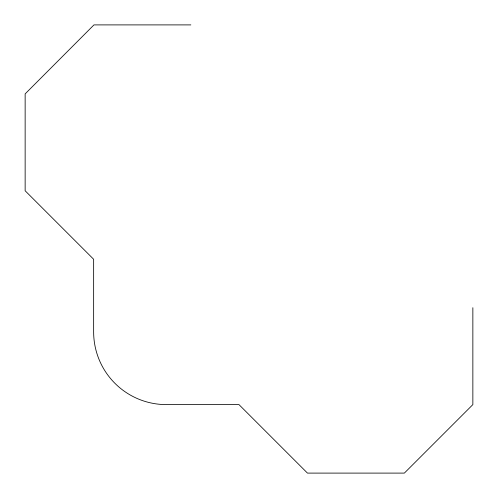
<?xml version="1.0" encoding="UTF-8"?>
<svg xmlns="http://www.w3.org/2000/svg" width="498" height="498" viewBox="0 0 498 498"><rect width="100%" height="100%" fill="white"/><g stroke="black" fill="none" stroke-linecap="round" stroke-linejoin="round"><path stroke-width="0.75" d="M190.846 24.9L93.96 24.9L25.143 93.885L25.143 190.771L93.643 259.271L93.643 331.936A72.664 72.664 0 0 0 166.307 404.6L238.972 404.6L307.471 473.1L404.357 473.1L472.857 404.6L472.857 307.714"/></g></svg>
